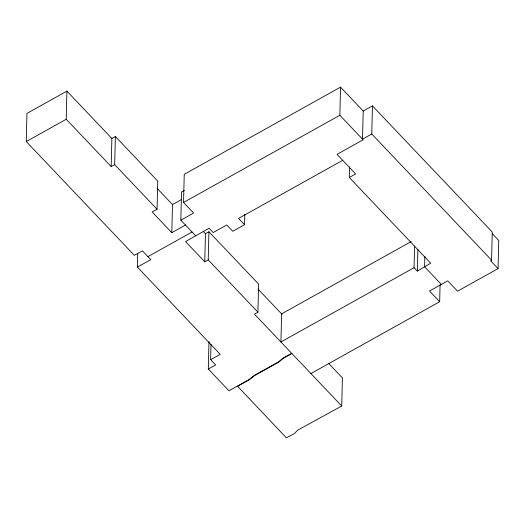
<?xml version="1.0" encoding="UTF-8"?>
<svg xmlns="http://www.w3.org/2000/svg" width="525" height="525" viewBox="0 0 525 525"><rect width="100%" height="100%" fill="white"/><g stroke="black" fill="none" stroke-linecap="round" stroke-linejoin="round"><path stroke-width="0.79" d="M291.651 353.292L282.831 358.208L278.808 361.705L254.067 375.506L248.889 379.647L228.952 390.771L208.313 369.036L215.637 364.947L210.65 359.697L220.224 354.355L137.386 267.127L150.78 259.652L142.413 250.845L134.334 255.353L26.25 141.553L26.939 113.426L66.911 91.127L111.864 138.462L111.182 166.589L114.68 164.64L115.369 136.507L111.864 138.462M111.182 166.589L66.222 119.254L66.911 91.127M137.386 267.127L137.721 253.463M185.469 225.054L171.8 232.68L152.152 211.995L157.06 209.258L157.743 181.132L115.369 136.507M171.8 232.68L172.489 204.553L157.329 188.593M244.801 214.259L244.545 224.707L232.739 231.295L226.748 224.989L213.202 232.549L209.14 228.277L195.668 235.791L180.83 220.172L181.519 192.045L184.354 190.457M180.83 220.172L193.594 213.045L183.547 202.466L184.236 174.339L340.535 87.143L363.208 111.044L362.519 139.171L371.772 134.013L372.455 105.886L363.208 111.044M205.459 233.684L208.911 231.761L208.228 259.888L204.77 261.811L205.459 233.684L203.267 231.374M208.313 369.036L208.983 341.709M210.65 359.697L211.024 344.426M291.893 353.548L283.132 358.437L279.024 361.968L254.468 375.67L249.139 379.883L237.648 386.302L286.381 437.857L294.525 433.453L297.55 430.238L341.723 406.015L254.468 314.14L257.919 312.211L258.608 284.084L208.911 231.761M414.586 246.022L414.061 267.717L417.355 271.103L430.703 263.202L349.296 177.483L355.648 173.939L337.043 154.35L363.123 139.801L339.846 115.27L340.535 87.143M341.723 406.015L342.412 377.888L328.414 363.149M349.296 177.483L349.552 167.035M417.355 271.103L417.887 249.408M424.843 256.331L424.594 266.779L441.348 284.425M310.905 373.564L439.668 301.724L440.081 284.845M439.668 301.724L429.509 291.027L447.733 280.862L457.557 291.204L498.061 268.61L490.567 260.722L491.571 260.157L492.26 232.03L372.455 105.886M498.061 268.61L498.75 240.483L492.325 233.717M195.668 235.791L185.561 241.585L204.77 261.811M26.25 141.553L66.222 119.254M172.489 204.553L181.374 199.592M183.547 202.466L339.846 115.27M147.912 256.64L192.071 232.004M342.694 160.302L238.56 218.407L244.545 224.707M411.167 241.585L281.61 313.865L280.921 341.992L414.061 267.717M371.772 134.013L491.571 260.157M257.972 288.98L282.194 314.482M208.228 259.888L257.919 312.211M114.68 164.64L157.06 209.258"/></g></svg>
